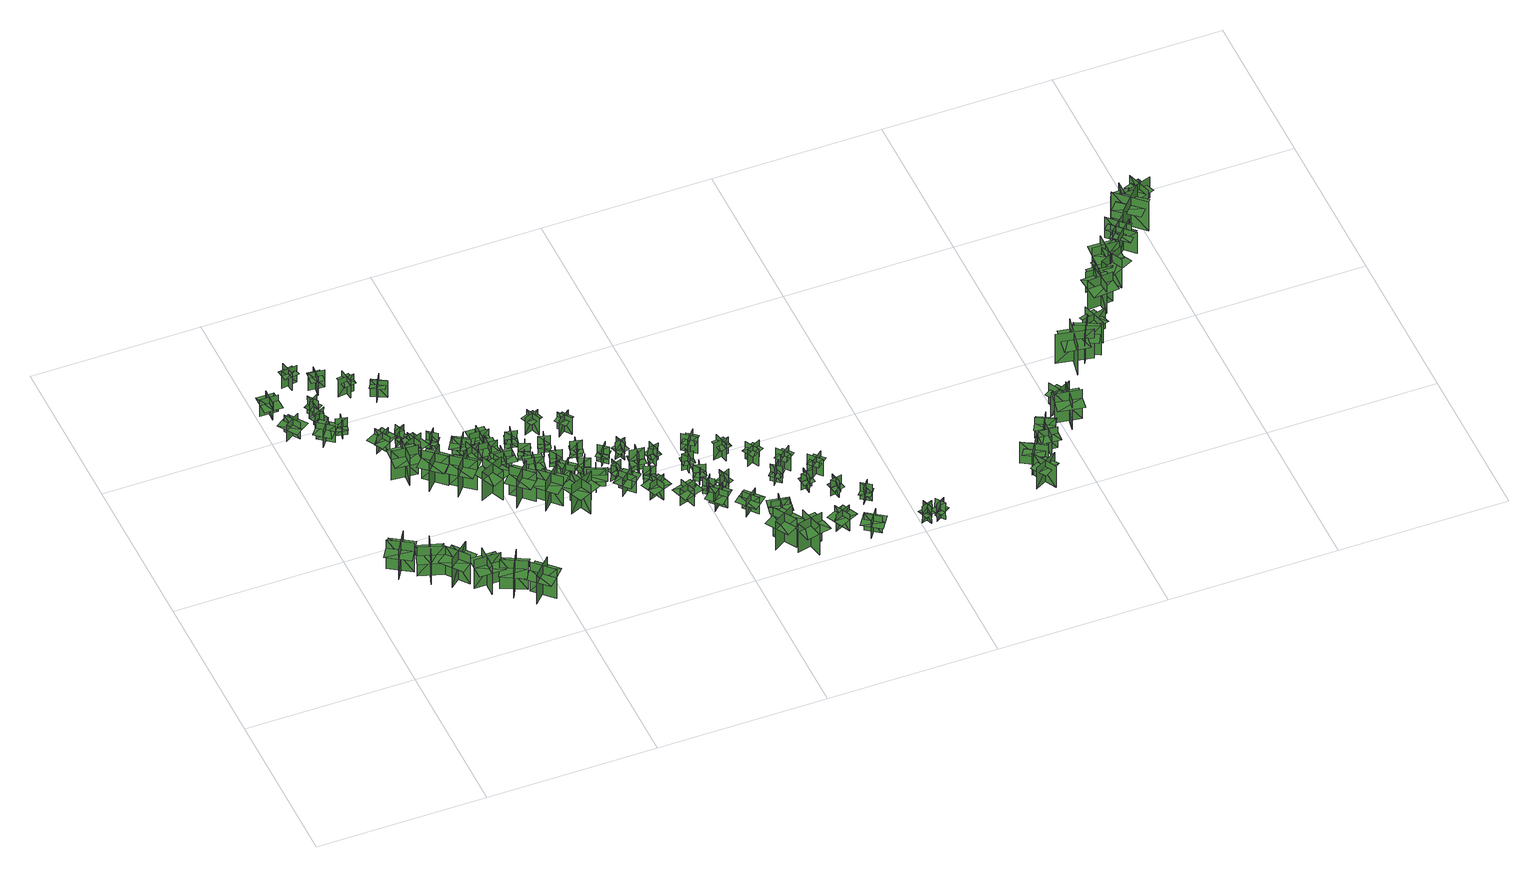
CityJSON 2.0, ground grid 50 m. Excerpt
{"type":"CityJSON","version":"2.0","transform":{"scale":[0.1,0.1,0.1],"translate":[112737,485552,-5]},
"CityObjects":{
"tree1":{"type":"SolitaryVegetationObject","geometry":[{"type":"MultiSurface","lod":"1","boundaries":[[[0,1,2]],[[0,2,3]],[[4,5,6]],[[4,6,7]],[[8,9,10]],[[8,10,11]],[[8,11,12]],[[8,12,13]]]}]},
"tree2":{"type":"SolitaryVegetationObject","geometry":[{"type":"MultiSurface","lod":"1","boundaries":[[[14,15,16]],[[14,16,17]],[[18,19,20]],[[18,20,21]],[[22,23,24]],[[22,24,25]],[[22,25,26]],[[22,26,27]]]}]},
"tree3":{"type":"SolitaryVegetationObject","geometry":[{"type":"MultiSurface","lod":"1","boundaries":[[[28,29,30]],[[28,30,31]],[[32,33,34]],[[32,34,35]],[[36,37,38]],[[36,38,39]],[[36,39,40]],[[36,40,41]]]}]},
"tree4":{"type":"SolitaryVegetationObject","geometry":[{"type":"MultiSurface","lod":"1","boundaries":[[[42,43,44]],[[42,44,45]],[[46,47,48]],[[46,48,49]],[[50,51,52]],[[50,52,53]],[[50,53,54]],[[50,54,55]]]}]},
"tree5":{"type":"SolitaryVegetationObject","geometry":[{"type":"MultiSurface","lod":"1","boundaries":[[[56,57,58]],[[56,58,59]],[[60,61,62]],[[60,62,63]],[[64,65,66]],[[64,66,67]],[[64,67,68]],[[64,68,69]]]}]},
"tree6":{"type":"SolitaryVegetationObject","geometry":[{"type":"MultiSurface","lod":"1","boundaries":[[[70,71,72]],[[70,72,73]],[[74,75,76]],[[74,76,77]],[[78,79,80]],[[78,80,81]],[[78,81,82]],[[78,82,83]]]}]},
"tree7":{"type":"SolitaryVegetationObject","geometry":[{"type":"MultiSurface","lod":"1","boundaries":[[[84,85,86]],[[84,86,87]],[[88,89,90]],[[88,90,91]],[[92,93,94]],[[92,94,95]],[[92,95,96]],[[92,96,97]]]}]},
"tree8":{"type":"SolitaryVegetationObject","geometry":[{"type":"MultiSurface","lod":"1","boundaries":[[[98,99,100]],[[98,100,101]],[[102,103,104]],[[102,104,105]],[[106,107,103]],[[106,103,102]],[[108,109,99]],[[108,99,98]],[[98,99,110]],[[98,110,111]],[[98,112,113]],[[98,113,99]]]}]},
"tree9":{"type":"SolitaryVegetationObject","geometry":[{"type":"MultiSurface","lod":"1","boundaries":[[[114,115,116]],[[114,116,117]],[[118,119,120]],[[118,120,121]],[[122,123,124]],[[122,124,125]],[[122,125,126]],[[122,126,127]]]}]},
"tree10":{"type":"SolitaryVegetationObject","geometry":[{"type":"MultiSurface","lod":"1","boundaries":[[[128,129,130]],[[128,130,131]],[[132,133,134]],[[132,134,135]],[[136,137,133]],[[136,133,132]],[[138,139,129]],[[138,129,128]],[[128,129,140]],[[128,140,141]],[[128,142,143]],[[128,143,129]]]}]},
"tree11":{"type":"SolitaryVegetationObject","geometry":[{"type":"MultiSurface","lod":"1","boundaries":[[[144,145,146]],[[144,146,147]],[[148,149,150]],[[148,150,151]],[[152,153,149]],[[152,149,148]],[[154,155,145]],[[154,145,144]],[[144,145,156]],[[144,156,157]],[[144,158,159]],[[144,159,145]]]}]},
"tree12":{"type":"SolitaryVegetationObject","geometry":[{"type":"MultiSurface","lod":"1","boundaries":[[[160,161,162]],[[160,162,163]],[[164,165,166]],[[164,166,167]],[[168,169,170]],[[168,170,171]],[[168,172,173]],[[168,173,169]]]}]},
"tree13":{"type":"SolitaryVegetationObject","geometry":[{"type":"MultiSurface","lod":"1","boundaries":[[[174,175,176]],[[174,176,177]],[[178,179,180]],[[178,180,181]],[[182,183,184]],[[182,184,185]],[[182,185,186]],[[182,186,187]]]}]},
"tree14":{"type":"SolitaryVegetationObject","geometry":[{"type":"MultiSurface","lod":"1","boundaries":[[[188,189,190]],[[188,190,191]],[[192,193,194]],[[192,194,195]],[[196,197,198]],[[196,198,199]],[[196,199,200]],[[196,200,201]]]}]},
"tree15":{"type":"SolitaryVegetationObject","geometry":[{"type":"MultiSurface","lod":"1","boundaries":[[[202,203,204]],[[202,204,205]],[[206,207,208]],[[206,208,209]],[[210,211,212]],[[210,212,213]],[[210,213,214]],[[210,214,215]]]}]},
"tree16":{"type":"SolitaryVegetationObject","geometry":[{"type":"MultiSurface","lod":"1","boundaries":[[[216,217,218]],[[216,218,219]],[[220,221,222]],[[220,222,223]],[[224,225,226]],[[224,226,227]],[[224,228,229]],[[224,229,225]]]}]},
"tree17":{"type":"SolitaryVegetationObject","geometry":[{"type":"MultiSurface","lod":"1","boundaries":[[[230,231,232]],[[230,232,233]],[[234,235,236]],[[234,236,237]],[[238,239,240]],[[238,240,241]],[[238,241,242]],[[238,242,243]]]}]},
"tree18":{"type":"SolitaryVegetationObject","geometry":[{"type":"MultiSurface","lod":"1","boundaries":[[[244,245,246]],[[244,246,247]],[[248,249,250]],[[248,250,251]],[[252,253,249]],[[252,249,248]],[[254,255,245]],[[254,245,244]],[[244,245,256]],[[244,256,257]],[[244,258,259]],[[244,259,245]]]}]},
"tree19":{"type":"SolitaryVegetationObject","geometry":[{"type":"MultiSurface","lod":"1","boundaries":[[[260,261,262]],[[260,262,263]],[[264,265,266]],[[264,266,267]],[[268,269,270]],[[268,270,271]],[[268,271,272]],[[268,272,273]]]}]},
"tree20":{"type":"SolitaryVegetationObject","geometry":[{"type":"MultiSurface","lod":"1","boundaries":[[[274,275,276]],[[274,276,277]],[[278,279,280]],[[278,280,281]],[[282,283,284]],[[282,284,285]],[[282,286,287]],[[282,287,283]]]}]},
"tree21":{"type":"SolitaryVegetationObject","geometry":[{"type":"MultiSurface","lod":"1","boundaries":[[[288,289,290]],[[288,290,291]],[[292,293,294]],[[292,294,295]],[[296,297,298]],[[296,298,299]],[[296,299,300]],[[296,300,301]]]}]},
"tree22":{"type":"SolitaryVegetationObject","geometry":[{"type":"MultiSurface","lod":"1","boundaries":[[[302,303,304]],[[302,304,305]],[[306,307,308]],[[306,308,309]],[[310,311,307]],[[310,307,306]],[[312,313,303]],[[312,303,302]],[[302,303,314]],[[302,314,315]],[[302,316,317]],[[302,317,303]]]}]},
"tree23":{"type":"SolitaryVegetationObject","geometry":[{"type":"MultiSurface","lod":"1","boundaries":[[[318,319,320]],[[318,320,321]],[[322,323,324]],[[322,324,325]],[[326,327,328]],[[326,328,329]],[[326,330,331]],[[326,331,327]]]}]},
"tree24":{"type":"SolitaryVegetationObject","geometry":[{"type":"MultiSurface","lod":"1","boundaries":[[[332,333,334]],[[332,334,335]],[[336,337,338]],[[336,338,339]],[[340,341,342]],[[340,342,343]],[[340,343,344]],[[340,344,345]]]}]},
"tree25":{"type":"SolitaryVegetationObject","geometry":[{"type":"MultiSurface","lod":"1","boundaries":[[[346,347,348]],[[346,348,349]],[[350,351,352]],[[350,352,353]],[[354,355,356]],[[354,356,357]],[[354,357,358]],[[354,358,359]]]}]},
"tree26":{"type":"SolitaryVegetationObject","geometry":[{"type":"MultiSurface","lod":"1","boundaries":[[[360,361,362]],[[360,362,363]],[[364,365,366]],[[364,366,367]],[[368,369,370]],[[368,370,371]],[[368,371,372]],[[368,372,373]]]}]},
"tree27":{"type":"SolitaryVegetationObject","geometry":[{"type":"MultiSurface","lod":"1","boundaries":[[[374,375,376]],[[374,376,377]],[[378,379,380]],[[378,380,381]],[[382,383,384]],[[382,384,385]],[[382,385,386]],[[382,386,387]]]}]},
"tree28":{"type":"SolitaryVegetationObject","geometry":[{"type":"MultiSurface","lod":"1","boundaries":[[[388,389,390]],[[388,390,391]],[[392,393,394]],[[392,394,395]],[[396,397,398]],[[396,398,399]],[[396,399,400]],[[396,400,401]]]}]},
"tree29":{"type":"SolitaryVegetationObject","geometry":[{"type":"MultiSurface","lod":"1","boundaries":[[[402,403,404]],[[402,404,405]],[[406,407,408]],[[406,408,409]],[[410,411,412]],[[410,412,413]],[[410,413,414]],[[410,414,415]]]}]},
"tree30":{"type":"SolitaryVegetationObject","geometry":[{"type":"MultiSurface","lod":"1","boundaries":[[[416,417,418]],[[416,418,419]],[[420,421,422]],[[420,422,423]],[[424,425,426]],[[424,426,427]],[[424,427,428]],[[424,428,429]]]}]},
"tree31":{"type":"SolitaryVegetationObject","geometry":[{"type":"MultiSurface","lod":"1","boundaries":[[[430,431,432]],[[430,432,433]],[[434,435,436]],[[434,436,437]],[[438,439,440]],[[438,440,441]],[[438,441,442]],[[438,442,443]]]}]},
"tree32":{"type":"SolitaryVegetationObject","geometry":[{"type":"MultiSurface","lod":"1","boundaries":[[[444,445,446]],[[444,446,447]],[[448,449,450]],[[448,450,451]],[[452,453,454]],[[452,454,455]],[[452,455,456]],[[452,456,457]]]}]},
"tree33":{"type":"SolitaryVegetationObject","geometry":[{"type":"MultiSurface","lod":"1","boundaries":[[[458,459,460]],[[458,460,461]],[[462,463,464]],[[462,464,465]],[[466,467,463]],[[466,463,462]],[[468,469,459]],[[468,459,458]],[[458,459,470]],[[458,470,471]],[[458,472,473]],[[458,473,459]]]}]},
"tree34":{"type":"SolitaryVegetationObject","geometry":[{"type":"MultiSurface","lod":"1","boundaries":[[[474,475,476]],[[474,476,477]],[[478,479,480]],[[478,480,481]],[[482,483,479]],[[482,479,478]],[[484,485,475]],[[484,475,474]],[[474,475,486]],[[474,486,487]],[[474,488,489]],[[474,489,475]]]}]},
"tree35":{"type":"SolitaryVegetationObject","geometry":[{"type":"MultiSurface","lod":"1","boundaries":[[[490,491,492]],[[490,492,493]],[[494,495,496]],[[494,496,497]],[[498,499,500]],[[498,500,501]],[[498,501,502]],[[498,502,503]]]}]},
"tree36":{"type":"SolitaryVegetationObject","geometry":[{"type":"MultiSurface","lod":"1","boundaries":[[[504,505,506]],[[504,506,507]],[[508,509,510]],[[508,510,511]],[[512,513,514]],[[512,514,515]],[[512,515,516]],[[512,516,517]]]}]},
"tree37":{"type":"SolitaryVegetationObject","geometry":[{"type":"MultiSurface","lod":"1","boundaries":[[[518,519,520]],[[518,520,521]],[[522,523,524]],[[522,524,525]],[[526,527,523]],[[526,523,522]],[[528,529,519]],[[528,519,518]],[[518,519,530]],[[518,530,531]],[[518,532,533]],[[518,533,519]]]}]},
"tree38":{"type":"SolitaryVegetationObject","geometry":[{"type":"MultiSurface","lod":"1","boundaries":[[[534,535,536]],[[534,536,537]],[[538,539,540]],[[538,540,541]],[[542,543,539]],[[542,539,538]],[[544,545,535]],[[544,535,534]],[[534,535,546]],[[534,546,547]],[[534,548,549]],[[534,549,535]]]}]},
"tree39":{"type":"SolitaryVegetationObject","geometry":[{"type":"MultiSurface","lod":"1","boundaries":[[[550,551,552]],[[550,552,553]],[[554,555,556]],[[554,556,557]],[[558,559,560]],[[558,560,561]],[[558,561,562]],[[558,562,563]]]}]},
"tree40":{"type":"SolitaryVegetationObject","geometry":[{"type":"MultiSurface","lod":"1","boundaries":[[[564,565,566]],[[564,566,567]],[[568,569,570]],[[568,570,571]],[[572,573,569]],[[572,569,568]],[[574,575,565]],[[574,565,564]],[[564,565,576]],[[564,576,577]],[[564,578,579]],[[564,579,565]]]}]},
"tree41":{"type":"SolitaryVegetationObject","geometry":[{"type":"MultiSurface","lod":"1","boundaries":[[[580,581,582]],[[580,582,583]],[[584,585,586]],[[584,586,587]],[[588,589,590]],[[588,590,591]],[[588,592,593]],[[588,593,589]]]}]},
"tree42":{"type":"SolitaryVegetationObject","geometry":[{"type":"MultiSurface","lod":"1","boundaries":[[[594,595,596]],[[594,596,597]],[[598,599,600]],[[598,600,601]],[[602,603,599]],[[602,599,598]],[[604,605,595]],[[604,595,594]],[[594,595,606]],[[594,606,607]],[[594,608,609]],[[594,609,595]]]}]},
"tree43":{"type":"SolitaryVegetationObject","geometry":[{"type":"MultiSurface","lod":"1","boundaries":[[[610,611,612]],[[610,612,613]],[[614,615,616]],[[614,616,617]],[[618,619,620]],[[618,620,621]],[[618,621,622]],[[618,622,623]]]}]},
"tree44":{"type":"SolitaryVegetationObject","geometry":[{"type":"MultiSurface","lod":"1","boundaries":[[[624,625,626]],[[624,626,627]],[[628,629,630]],[[628,630,631]],[[632,633,629]],[[632,629,628]],[[634,635,625]],[[634,625,624]],[[624,625,636]],[[624,636,637]],[[624,638,639]],[[624,639,625]]]}]},
"tree45":{"type":"SolitaryVegetationObject","geometry":[{"type":"MultiSurface","lod":"1","boundaries":[[[640,641,642]],[[640,642,643]],[[644,645,646]],[[644,646,647]],[[648,649,650]],[[648,650,651]],[[648,652,653]],[[648,653,649]]]}]},
"tree46":{"type":"SolitaryVegetationObject","geometry":[{"type":"MultiSurface","lod":"1","boundaries":[[[654,655,656]],[[654,656,657]],[[658,659,660]],[[658,660,661]],[[662,663,659]],[[662,659,658]],[[664,665,655]],[[664,655,654]],[[654,655,666]],[[654,666,667]],[[654,668,669]],[[654,669,655]]]}]},
"tree47":{"type":"SolitaryVegetationObject","geometry":[{"type":"MultiSurface","lod":"1","boundaries":[[[670,671,672]],[[670,672,673]],[[674,675,676]],[[674,676,677]],[[678,679,680]],[[678,680,681]],[[678,681,682]],[[678,682,683]]]}]},
"tree48":{"type":"SolitaryVegetationObject","geometry":[{"type":"MultiSurface","lod":"1","boundaries":[[[684,685,686]],[[684,686,687]],[[688,689,690]],[[688,690,691]],[[692,693,689]],[[692,689,688]],[[694,695,685]],[[694,685,684]],[[684,685,696]],[[684,696,697]],[[684,698,699]],[[684,699,685]]]}]},
"tree49":{"type":"SolitaryVegetationObject","geometry":[{"type":"MultiSurface","lod":"1","boundaries":[[[700,701,702]],[[700,702,703]],[[704,705,706]],[[704,706,707]],[[708,709,705]],[[708,705,704]],[[710,711,701]],[[710,701,700]],[[700,701,712]],[[700,712,713]],[[700,714,715]],[[700,715,701]]]}]},
"tree50":{"type":"SolitaryVegetationObject","geometry":[{"type":"MultiSurface","lod":"1","boundaries":[[[716,717,718]],[[716,718,719]],[[720,721,722]],[[720,722,723]],[[724,725,721]],[[724,721,720]],[[726,727,717]],[[726,717,716]],[[716,717,728]],[[716,728,729]],[[716,730,731]],[[716,731,717]]]}]},
"tree51":{"type":"SolitaryVegetationObject","geometry":[{"type":"MultiSurface","lod":"1","boundaries":[[[732,733,734]],[[732,734,735]],[[736,737,738]],[[736,738,739]],[[740,741,742]],[[740,742,743]],[[740,743,744]],[[740,744,745]]]}]},
"tree52":{"type":"SolitaryVegetationObject","geometry":[{"type":"MultiSurface","lod":"1","boundaries":[[[746,747,748]],[[746,748,749]],[[750,751,752]],[[750,752,753]],[[754,755,751]],[[754,751,750]],[[756,757,747]],[[756,747,746]],[[746,747,758]],[[746,758,759]],[[746,760,761]],[[746,761,747]]]}]},
"tree53":{"type":"SolitaryVegetationObject","geometry":[{"type":"MultiSurface","lod":"1","boundaries":[[[762,763,764]],[[762,764,765]],[[766,767,768]],[[766,768,769]],[[770,771,772]],[[770,772,773]],[[770,773,774]],[[770,774,775]]]}]},
"tree54":{"type":"SolitaryVegetationObject","geometry":[{"type":"MultiSurface","lod":"1","boundaries":[[[776,777,778]],[[776,778,779]],[[780,781,782]],[[780,782,783]],[[784,785,781]],[[784,781,780]],[[786,787,777]],[[786,777,776]],[[776,777,788]],[[776,788,789]],[[776,790,791]],[[776,791,777]]]}]},
"tree55":{"type":"SolitaryVegetationObject","geometry":[{"type":"MultiSurface","lod":"1","boundaries":[[[792,793,794]],[[792,794,795]],[[796,797,798]],[[796,798,799]],[[800,801,797]],[[800,797,796]],[[802,803,793]],[[802,793,792]],[[792,793,804]],[[792,804,805]],[[792,806,807]],[[792,807,793]]]}]},
"tree56":{"type":"SolitaryVegetationObject","geometry":[{"type":"MultiSurface","lod":"1","boundaries":[[[808,809,810]],[[808,810,811]],[[812,813,814]],[[812,814,815]],[[816,817,813]],[[816,813,812]],[[818,819,809]],[[818,809,808]],[[808,809,820]],[[808,820,821]],[[808,822,823]],[[808,823,809]]]}]},
"tree57":{"type":"SolitaryVegetationObject","geometry":[{"type":"MultiSurface","lod":"1","boundaries":[[[824,825,826]],[[824,826,827]],[[828,829,830]],[[828,830,831]],[[832,833,834]],[[832,834,835]],[[832,835,836]],[[832,836,837]]]}]},
"tree58":{"type":"SolitaryVegetationObject","geometry":[{"type":"MultiSurface","lod":"1","boundaries":[[[838,839,840]],[[838,840,841]],[[842,843,844]],[[842,844,845]],[[846,847,843]],[[846,843,842]],[[848,849,839]],[[848,839,838]],[[838,839,850]],[[838,850,851]],[[838,852,853]],[[838,853,839]]]}]},
"tree59":{"type":"SolitaryVegetationObject","geometry":[{"type":"MultiSurface","lod":"1","boundaries":[[[854,855,856]],[[854,856,857]],[[858,859,860]],[[858,860,861]],[[862,863,864]],[[862,864,865]],[[862,865,866]],[[862,866,867]]]}]},
"tree60":{"type":"SolitaryVegetationObject","geometry":[{"type":"MultiSurface","lod":"1","boundaries":[[[868,869,870]],[[868,870,871]],[[872,873,874]],[[872,874,875]],[[876,877,878]],[[876,878,879]],[[876,880,881]],[[876,881,877]]]}]},
"tree61":{"type":"SolitaryVegetationObject","geometry":[{"type":"MultiSurface","lod":"1","boundaries":[[[882,883,884]],[[882,884,885]],[[886,887,888]],[[886,888,889]],[[890,891,892]],[[890,892,893]],[[890,893,894]],[[890,894,895]]]}]},
"tree62":{"type":"SolitaryVegetationObject","geometry":[{"type":"MultiSurface","lod":"1","boundaries":[[[896,897,898]],[[896,898,899]],[[900,901,902]],[[900,902,903]],[[904,905,906]],[[904,906,907]],[[904,907,908]],[[904,908,909]]]}]},
"tree63":{"type":"SolitaryVegetationObject","geometry":[{"type":"MultiSurface","lod":"1","boundaries":[[[910,911,912]],[[910,912,913]],[[914,915,916]],[[914,916,917]],[[918,919,920]],[[918,920,921]],[[918,922,923]],[[918,923,919]]]}]},
"tree64":{"type":"SolitaryVegetationObject","geometry":[{"type":"MultiSurface","lod":"1","boundaries":[[[924,925,926]],[[924,926,927]],[[928,929,930]],[[928,930,931]],[[932,933,929]],[[932,929,928]],[[934,935,925]],[[934,925,924]],[[924,925,936]],[[924,936,937]],[[924,938,939]],[[924,939,925]]]}]},
"tree65":{"type":"SolitaryVegetationObject","geometry":[{"type":"MultiSurface","lod":"1","boundaries":[[[940,941,942]],[[940,942,943]],[[944,945,946]],[[944,946,947]],[[948,949,950]],[[948,950,951]],[[948,952,953]],[[948,953,949]]]}]},
"tree66":{"type":"SolitaryVegetationObject","geometry":[{"type":"MultiSurface","lod":"1","boundaries":[[[954,955,956]],[[954,956,957]],[[958,959,960]],[[958,960,961]],[[962,963,964]],[[962,964,965]],[[962,965,966]],[[962,966,967]]]}]},
"tree67":{"type":"SolitaryVegetationObject","geometry":[{"type":"MultiSurface","lod":"1","boundaries":[[[968,969,970]],[[968,970,971]],[[972,973,974]],[[972,974,975]],[[976,977,973]],[[976,973,972]],[[978,979,969]],[[978,969,968]],[[968,969,980]],[[968,980,981]],[[968,982,983]],[[968,983,969]]]}]},
"tree68":{"type":"SolitaryVegetationObject","geometry":[{"type":"MultiSurface","lod":"1","boundaries":[[[984,985,986]],[[984,986,987]],[[988,989,990]],[[988,990,991]],[[992,993,994]],[[992,994,995]],[[992,996,997]],[[992,997,993]]]}]},
"tree69":{"type":"SolitaryVegetationObject","geometry":[{"type":"MultiSurface","lod":"1","boundaries":[[[998,999,1000]],[[998,1000,1001]],[[1002,1003,1004]],[[1002,1004,1005]],[[1006,1007,1008]],[[1006,1008,1009]],[[1006,1009,1010]],[[1006,1010,1011]]]}]},
"tree70":{"type":"SolitaryVegetationObject","geometry":[{"type":"MultiSurface","lod":"1","boundaries":[[[1012,1013,1014]],[[1012,1014,1015]],[[1016,1017,1018]],[[1016,1018,1019]],[[1020,1021,1017]],[[1020,1017,1016]],[[1022,1023,1013]],[[1022,1013,1012]],[[1012,1013,1024]],[[1012,1024,1025]],[[1012,1026,1027]],[[1012,1027,1013]]]}]},
"tree71":{"type":"SolitaryVegetationObject","geometry":[{"type":"MultiSurface","lod":"1","boundaries":[[[1028,1029,1030]],[[1028,1030,1031]],[[1032,1033,1034]],[[1032,1034,1035]],[[1036,1037,1038]],[[1036,1038,1039]],[[1036,1040,1041]],[[1036,1041,1037]]]}]},
"tree72":{"type":"SolitaryVegetationObject","geometry":[{"type":"MultiSurface","lod":"1","boundaries":[[[1042,1043,1044]],[[1042,1044,1045]],[[1046,1047,1048]],[[1046,1048,1049]],[[1050,1051,1047]],[[1050,1047,1046]],[[1052,1053,1043]],[[1052,1043,1042]],[[1042,1043,1054]],[[1042,1054,1055]],[[1042,1056,1057]],[[1042,1057,1043]]]}]},
"tree73":{"type":"SolitaryVegetationObject","geometry":[{"type":"MultiSurface","lod":"1","boundaries":[[[1058,1059,1060]],[[1058,1060,1061]],[[1062,1063,1064]],[[1062,1064,1065]],[[1066,1067,1063]],[[1066,1063,1062]],[[1068,1069,1059]],[[1068,1059,1058]],[[1058,1059,1070]],[[1058,1070,1071]],[[1058,1072,1073]],[[1058,1073,1059]]]}]},
"tree74":{"type":"SolitaryVegetationObject","geometry":[{"type":"MultiSurface","lod":"1","boundaries":[[[1074,1075,1076]],[[1074,1076,1077]],[[1078,1079,1080]],[[1078,1080,1081]],[[1082,1083,1079]],[[1082,1079,1078]],[[1084,1085,1075]],[[1084,1075,1074]],[[1074,1075,1086]],[[1074,1086,1087]],[[1074,1088,1089]],[[1074,1089,1075]]]}]},
"tree75":{"type":"SolitaryVegetationObject","geometry":[{"type":"MultiSurface","lod":"1","boundaries":[[[1090,1091,1092]],[[1090,1092,1093]],[[1094,1095,1096]],[[1094,1096,1097]],[[1098,1099,1100]],[[1098,1100,1101]],[[1098,1101,1102]],[[1098,1102,1103]]]}]},
"tree76":{"type":"SolitaryVegetationObject","geometry":[{"type":"MultiSurface","lod":"1","boundaries":[[[1104,1105,1106]],[[1104,1106,1107]],[[1108,1109,1110]],[[1108,1110,1111]],[[1112,1113,1114]],[[1112,1114,1115]],[[1112,1115,1116]],[[1112,1116,1117]]]}]},
"tree77":{"type":"SolitaryVegetationObject","geometry":[{"type":"MultiSurface","lod":"1","boundaries":[[[1118,1119,1120]],[[1118,1120,1121]],[[1122,1123,1124]],[[1122,1124,1125]],[[1126,1127,1128]],[[1126,1128,1129]],[[1126,1129,1130]],[[1126,1130,1131]]]}]},
"tree78":{"type":"SolitaryVegetationObject","geometry":[{"type":"MultiSurface","lod":"1","boundaries":[[[1132,1133,1134]],[[1132,1134,1135]],[[1136,1137,1138]],[[1136,1138,1139]],[[1140,1141,1142]],[[1140,1142,1143]],[[1140,1143,1144]],[[1140,1144,1145]]]}]},
"tree79":{"type":"SolitaryVegetationObject","geometry":[{"type":"MultiSurface","lod":"1","boundaries":[[[1146,1147,1148]],[[1146,1148,1149]],[[1150,1151,1152]],[[1150,1152,1153]],[[1154,1155,1156]],[[1154,1156,1157]],[[1154,1157,1158]],[[1154,1158,1159]]]}]},
"tree80":{"type":"SolitaryVegetationObject","geometry":[{"type":"MultiSurface","lod":"1","boundaries":[[[1160,1161,1162]],[[1160,1162,1163]],[[1164,1165,1166]],[[1164,1166,1167]],[[1168,1169,1170]],[[1168,1170,1171]],[[1168,1171,1172]],[[1168,1172,1173]]]}]},
"tree81":{"type":"SolitaryVegetationObject","geometry":[{"type":"MultiSurface","lod":"1","boundaries":[[[1174,1175,1176]],[[1174,1176,1177]],[[1178,1179,1180]],[[1178,1180,1181]],[[1182,1183,1184]],[[1182,1184,1185]],[[1182,1185,1186]],[[1182,1186,1187]]]}]},
"tree82":{"type":"SolitaryVegetationObject","geometry":[{"type":"MultiSurface","lod":"1","boundaries":[[[1188,1189,1190]],[[1188,1190,1191]],[[1192,1193,1194]],[[1192,1194,1195]],[[1196,1197,1198]],[[1196,1198,1199]],[[1196,1199,1200]],[[1196,1200,1201]]]}]},
"tree83":{"type":"SolitaryVegetationObject","geometry":[{"type":"MultiSurface","lod":"1","boundaries":[[[1202,1203,1204]],[[1202,1204,1205]],[[1206,1207,1208]],[[1206,1208,1209]],[[1210,1211,1212]],[[1210,1212,1213]],[[1210,1213,1214]],[[1210,1214,1215]]]}]},
"tree84":{"type":"SolitaryVegetationObject","geometry":[{"type":"MultiSurface","lod":"1","boundaries":[[[1216,1217,1218]],[[1216,1218,1219]],[[1220,1221,1222]],[[1220,1222,1223]],[[1224,1225,1226]],[[1224,1226,1227]],[[1224,1227,1228]],[[1224,1228,1229]]]}]},
"tree85":{"type":"SolitaryVegetationObject","geometry":[{"type":"MultiSurface","lod":"1","boundaries":[[[1230,1231,1232]],[[1230,1232,1233]],[[1234,1235,1236]],[[1234,1236,1237]],[[1238,1239,1240]],[[1238,1240,1241]],[[1238,1241,1242]],[[1238,1242,1243]]]}]},
"tree86":{"type":"SolitaryVegetationObject","geometry":[{"type":"MultiSurface","lod":"1","boundaries":[[[1244,1245,1246]],[[1244,1246,1247]],[[1248,1249,1250]],[[1248,1250,1251]],[[1252,1253,1254]],[[1252,1254,1255]],[[1252,1255,1256]],[[1252,1256,1257]]]}]},
"tree87":{"type":"SolitaryVegetationObject","geometry":[{"type":"MultiSurface","lod":"1","boundaries":[[[1258,1259,1260]],[[1258,1260,1261]],[[1262,1263,1264]],[[1262,1264,1265]],[[1266,1267,1268]],[[1266,1268,1269]],[[1266,1269,1270]],[[1266,1270,1271]]]}]},
"tree88":{"type":"SolitaryVegetationObject","geometry":[{"type":"MultiSurface","lod":"1","boundaries":[[[1272,1273,1274]],[[1272,1274,1275]],[[1276,1277,1278]],[[1276,1278,1279]],[[1280,1281,1282]],[[1280,1282,1283]],[[1280,1283,1284]],[[1280,1284,1285]]]}]},
"tree89":{"type":"SolitaryVegetationObject","geometry":[{"type":"MultiSurface","lod":"1","boundaries":[[[1286,1287,1288]],[[1286,1288,1289]],[[1290,1291,1292]],[[1290,1292,1293]],[[1294,1295,1296]],[[1294,1296,1297]],[[1294,1297,1298]],[[1294,1298,1299]]]}]},
"tree90":{"type":"SolitaryVegetationObject","geometry":[{"type":"MultiSurface","lod":"1","boundaries":[[[1300,1301,1302]],[[1300,1302,1303]],[[1304,1305,1306]],[[1304,1306,1307]],[[1308,1309,1310]],[[1308,1310,1311]],[[1308,1311,1312]],[[1308,1312,1313]]]}]},
"tree91":{"type":"SolitaryVegetationObject","geometry":[{"type":"MultiSurface","lod":"1","boundaries":[[[1314,1315,1316]],[[1314,1316,1317]],[[1318,1319,1320]],[[1318,1320,1321]],[[1322,1323,1324]],[[1322,1324,1325]],[[1322,1325,1326]],[[1322,1326,1327]]]}]},
"tree92":{"type":"SolitaryVegetationObject","geometry":[{"type":"MultiSurface","lod":"1","boundaries":[[[1328,1329,1330]],[[1328,1330,1331]],[[1332,1333,1334]],[[1332,1334,1335]],[[1336,1337,1338]],[[1336,1338,1339]],[[1336,1339,1340]],[[1336,1340,1341]]]}]}
},
"vertices":[
[111,380,10],[152,446,10],[152,446,118],[111,380,118],[162,391,10],[96,432,10],[96,432,118],[162,391,118],[162,391,88],[182,424,88],[116,465,88],[96,432,88],[75,399,88],[141,358,88],
[162,373,10],[235,348,10],[235,348,118],[162,373,118],[184,327,10],[209,400,10],[209,400,118],[184,327,118],[184,327,87],[221,314,87],[246,388,87],[209,400,87],[172,412,87],[148,339,87],
[232,294,11],[292,343,11],[292,343,118],[232,294,118],[283,288,11],[234,348,11],[234,348,118],[283,288,118],[283,288,88],[313,313,88],[264,373,88],[234,348,88],[204,324,88],[253,264,88],
[84,1021,15],[84,1021,77],[39,991,77],[39,991,15],[76,986,15],[76,986,77],[48,1029,77],[48,1029,15],[80,979,56],[103,994,56],[67,1047,56],[45,1033,56],[23,1018,56],[58,964,56],
[63,1109,15],[63,1109,77],[10,1109,77],[10,1109,15],[37,1084,15],[37,1084,77],[38,1136,77],[38,1136,15],[37,1076,57],[64,1076,57],[64,1140,57],[38,1140,57],[11,1141,57],[10,1076,57],
[322,302,12],[321,225,12],[321,225,119],[322,302,119],[285,266,12],[362,265,12],[362,265,119],[285,266,119],[285,266,89],[284,227,89],[362,227,89],[362,265,89],[363,304,89],[285,305,89],
[117,969,15],[117,969,77],[159,936,77],[159,936,15],[153,973,15],[153,973,77],[121,932,77],[121,932,15],[158,979,57],[137,996,57],[97,946,57],[118,929,57],[138,912,57],[179,962,57],
[134,1026,45],[150,996,45],[166,1004,46],[150,1034,46],[157,1019,45],[127,1003,45],[128,1001,77],[158,1017,77],[158,1017,14],[128,1001,14],[133,1025,14],[149,995,14],[150,996,77],[134,1026,77],[119,1018,46],[135,988,46],
[370,191,11],[405,259,11],[405,259,119],[370,191,119],[419,206,11],[350,241,11],[350,241,119],[419,206,119],[419,206,89],[437,240,89],[368,276,89],[350,241,89],[332,207,89],[401,171,89],
[160,1071,44],[132,1052,44],[142,1037,45],[170,1056,45],[156,1048,44],[137,1076,44],[135,1075,76],[154,1046,76],[154,1046,13],[135,1075,13],[159,1072,13],[131,1053,13],[132,1052,76],[160,1071,76],[151,1085,45],[122,1066,45],
[169,962,45],[202,955,45],[206,972,45],[172,979,45],[188,975,45],[181,942,45],[183,942,76],[190,975,76],[190,975,14],[183,942,14],[169,961,14],[202,954,14],[202,955,76],[169,962,76],[165,945,45],[198,938,45],
[155,1198,12],[108,1191,12],[108,1191,75],[155,1198,75],[124,1220,12],[132,1173,12],[132,1173,75],[124,1220,75],[151,1197,59],[108,1191,59],[111,1172,59],[154,1179,59],[148,1216,59],[105,1209,59],
[472,200,11],[418,145,11],[418,145,119],[472,200,119],[421,200,11],[476,145,11],[476,145,119],[421,200,119],[421,200,89],[394,172,89],[449,118,89],[476,145,89],[503,173,89],[448,227,89],
[279,704,14],[285,781,14],[285,781,122],[279,704,122],[318,737,14],[241,743,14],[241,743,122],[318,737,122],[318,737,92],[321,776,92],[244,782,92],[241,743,92],[238,705,92],[315,699,92],
[278,840,15],[278,840,77],[253,887,77],[253,887,15],[244,851,15],[244,851,77],[289,876,77],[289,876,15],[237,848,57],[250,824,57],[306,855,57],[293,878,57],[280,902,57],[224,871,57],
[189,1127,12],[194,1174,12],[194,1174,75],[189,1127,75],[218,1151,12],[171,1156,12],[171,1156,75],[218,1151,75],[189,1131,59],[194,1174,59],[175,1176,59],[171,1133,59],[208,1129,59],[212,1172,59],
[371,717,15],[319,660,15],[319,660,123],[371,717,123],[320,715,15],[377,662,15],[377,662,123],[320,715,123],[320,715,93],[293,686,93],[350,634,93],[377,662,93],[403,691,93],[346,743,93],
[301,857,45],[332,871,45],[325,887,45],[294,873,45],[309,879,45],[323,848,45],[325,849,76],[311,880,76],[311,880,14],[325,849,14],[302,856,14],[333,869,14],[332,871,76],[301,857,76],[308,841,45],[339,855,45],
[361,821,16],[361,821,78],[311,802,78],[311,802,16],[346,788,16],[346,788,78],[327,836,78],[327,836,16],[349,781,57],[374,791,57],[350,851,57],[325,841,57],[300,831,57],[324,771,57],
[259,1131,12],[266,1084,12],[266,1084,75],[259,1131,75],[237,1101,12],[284,1107,12],[284,1107,75],[237,1101,75],[260,1127,59],[266,1084,59],[284,1087,59],[278,1129,59],[241,1124,59],[247,1081,59],
[433,671,14],[383,611,14],[383,611,122],[433,671,122],[381,666,14],[441,617,14],[441,617,122],[381,666,122],[381,666,91],[357,636,91],[416,587,91],[441,617,91],[466,646,91],[406,696,91],
[403,800,47],[377,822,47],[365,808,47],[392,787,47],[379,798,47],[401,824,47],[399,825,78],[378,799,78],[378,799,16],[399,825,16],[404,801,16],[377,823,16],[377,822,78],[403,800,78],[414,814,47],[387,835,47],
[358,1046,13],[316,1068,13],[316,1068,76],[358,1046,76],[347,1082,13],[324,1040,13],[324,1040,76],[347,1082,76],[354,1048,60],[316,1068,60],[307,1052,60],[345,1032,60],[363,1064,60],[325,1085,60],
[509,609,11],[439,576,11],[439,576,119],[509,609,119],[461,627,11],[493,557,11],[493,557,119],[461,627,119],[461,627,89],[426,611,89],[458,540,89],[493,557,89],[529,573,89],[496,643,89],
[441,711,16],[441,711,78],[493,725,78],[493,725,16],[460,742,16],[460,742,78],[474,692,78],[474,692,16],[458,749,57],[432,743,57],[449,681,57],[475,688,57],[501,695,57],[484,756,57],
[468,780,16],[468,780,78],[440,734,78],[440,734,16],[476,744,16],[476,744,78],[432,771,78],[432,771,16],[483,740,58],[496,763,58],[441,796,58],[428,773,58],[414,750,58],[469,717,58],
[566,571,11],[514,514,11],[514,514,118],[566,571,118],[515,570,11],[572,517,11],[572,517,118],[515,570,118],[515,570,88],[488,541,88],[545,489,88],[572,517,88],[598,546,88],[541,598,88],
[488,718,16],[488,718,78],[541,716,78],[541,716,16],[514,742,16],[514,742,78],[513,691,78],[513,691,16],[515,750,58],[488,751,58],[486,687,58],[512,686,58],[539,685,58],[541,749,58],
[538,687,21],[538,687,83],[533,633,83],[533,633,21],[560,659,21],[560,659,83],[509,663,83],[509,663,21],[568,658,63],[570,685,63],[507,690,63],[504,663,63],[502,637,63],[566,631,63],
[482,766,16],[482,766,78],[536,764,78],[536,764,16],[509,790,16],[509,790,78],[508,739,78],[508,739,16],[510,798,58],[483,799,58],[481,735,58],[507,734,58],[534,733,58],[536,797,58],
[582,473,11],[637,528,11],[637,528,119],[582,473,119],[633,472,11],[579,528,11],[579,528,119],[633,472,119],[633,472,88],[661,500,88],[607,555,88],[579,528,88],[551,501,88],[606,445,88],
[580,617,16],[580,617,78],[632,607,78],[632,607,16],[610,636,16],[610,636,78],[600,586,78],[600,586,16],[612,644,58],[585,649,58],[573,586,58],[599,581,58],[626,576,58],[638,639,58],
[588,681,49],[618,666,49],[626,682,49],[595,697,49],[610,689,49],[595,658,49],[597,658,80],[611,688,80],[611,688,18],[597,658,18],[587,679,18],[618,665,18],[618,666,80],[588,681,80],[580,665,49],[611,651,49],
[593,750,47],[584,717,47],[601,712,47],[610,745,47],[605,730,47],[572,738,47],[572,736,78],[605,728,78],[605,728,16],[572,736,16],[591,750,16],[583,717,16],[584,717,78],[593,750,78],[576,754,47],[568,721,47],
[642,435,10],[713,466,10],[713,466,118],[642,435,118],[690,416,10],[659,487,10],[659,487,118],[690,416,118],[690,416,87],[725,432,87],[694,503,87],[659,487,87],[623,472,87],[654,401,87],
[696,543,13],[696,543,75],[655,577,75],[655,577,13],[660,540,13],[660,540,75],[693,580,75],[693,580,13],[655,534,55],[675,517,55],[717,566,55],[696,583,55],[676,601,55],[634,552,55],
[688,611,48],[656,621,48],[651,604,48],[683,594,48],[668,599,48],[677,632,48],[675,633,79],[666,600,79],[666,600,17],[675,633,17],[689,613,17],[656,622,17],[656,621,79],[688,611,79],[693,628,48],[660,637,48],
[680,675,47],[648,686,47],[642,669,47],[675,658,47],[659,664,47],[670,696,47],[668,697,78],[658,665,78],[658,665,15],[668,697,15],[681,677,15],[649,687,15],[648,686,78],[680,675,78],[686,692,47],[654,702,47],
[734,482,15],[734,482,77],[754,532,77],[754,532,15],[720,516,15],[720,516,77],[768,496,77],[768,496,15],[713,518,57],[703,494,57],[763,470,57],[773,495,57],[783,520,57],[723,543,57],
[723,544,45],[739,574,45],[723,582,46],[708,552,46],[716,566,45],[746,551,45],[747,553,77],[717,568,77],[717,568,14],[747,553,14],[725,544,14],[740,574,14],[739,574,77],[723,544,77],[739,536,46],[754,567,46],
[645,765,15],[688,783,15],[688,783,78],[645,765,78],[679,751,15],[661,795,15],[661,795,78],[679,751,78],[648,766,61],[688,783,61],[681,801,61],[641,784,61],[656,749,61],[695,766,61],
[733,612,46],[740,646,46],[723,649,46],[716,616,46],[720,632,46],[753,625,46],[753,627,77],[720,634,77],[720,634,15],[753,627,15],[734,612,15],[741,645,15],[740,646,77],[733,612,77],[750,609,46],[757,642,46],
[797,476,17],[797,476,79],[832,436,79],[832,436,17],[833,473,17],[833,473,79],[794,439,79],[794,439,17],[839,479,59],[821,499,59],[773,456,59],[791,436,59],[809,416,59],[857,459,59],
[820,515,47],[788,505,47],[793,489,47],[825,498,47],[809,494,47],[800,527,47],[798,526,78],[807,494,78],[807,494,15],[798,526,15],[820,517,15],[787,507,15],[788,505,78],[820,515,78],[815,532,47],[783,522,47],
[726,723,14],[764,751,14],[764,751,76],[726,723,76],[763,718,14],[735,756,14],[735,756,76],[763,718,76],[729,726,60],[764,751,60],[754,766,60],[719,741,60],[740,711,60],[775,736,60],
[784,596,46],[810,574,46],[822,587,46],[796,609,46],[808,598,46],[786,572,46],[787,571,77],[809,597,77],[809,597,15],[787,571,15],[783,595,15],[809,573,15],[810,574,77],[784,596,77],[773,583,46],[799,561,46],
[890,383,16],[890,383,78],[871,433,78],[871,433,16],[857,398,16],[857,398,78],[905,417,78],[905,417,16],[850,396,57],[859,371,57],[919,394,57],[910,419,57],[900,444,57],[840,421,57],
[865,465,48],[898,456,48],[903,473,48],[870,482,48],[886,477,48],[876,445,48],[878,444,79],[887,477,79],[887,477,17],[878,444,17],[865,464,17],[898,455,17],[898,456,79],[865,465,79],[861,449,48],[893,440,48],
[853,570,46],[844,603,46],[827,598,46],[836,565,46],[832,581,46],[865,590,46],[864,592,77],[832,583,77],[832,583,14],[864,592,14],[855,570,14],[845,603,14],[844,603,77],[853,570,77],[870,575,46],[860,607,46],
[866,499,54],[871,541,54],[849,544,54],[844,501,54],[848,522,54],[890,517,54],[890,519,93],[848,524,93],[848,524,15],[890,519,15],[868,499,15],[873,541,15],[871,541,93],[866,499,93],[888,496,54],[893,538,54],
[941,380,15],[941,380,78],[958,330,78],[958,330,15],[973,364,15],[973,364,78],[924,347,78],[924,347,15],[980,366,57],[972,391,57],[911,371,57],[919,346,57],[928,320,57],[989,341,57],
[918,551,45],[926,518,45],[943,522,45],[935,555,45],[938,539,45],[905,531,45],[906,529,77],[939,537,77],[939,537,14],[906,529,14],[917,550,14],[925,517,14],[926,518,77],[918,551,77],[901,547,45],[909,514,45],
[1038,288,15],[1038,288,77],[1001,327,77],[1001,327,15],[1002,290,15],[1002,290,77],[1039,325,77],[1039,325,15],[996,285,57],[1014,265,57],[1061,309,57],[1043,329,57],[1024,348,57],[978,304,57],
[1024,345,47],[997,365,47],[986,351,48],[1013,331,48],[1001,341,47],[1021,368,47],[1020,369,79],[999,342,79],[999,342,16],[1020,369,16],[1025,346,16],[998,366,16],[997,365,79],[1024,345,79],[1034,359,48],[1007,379,48],
[1013,431,48],[1004,398,48],[1021,394,48],[1030,427,48],[1025,411,48],[993,420,48],[992,418,79],[1025,409,79],[1025,409,17],[992,418,17],[1012,432,17],[1003,399,17],[1004,398,79],[1013,431,79],[997,436,48],[988,403,48],
[999,491,44],[998,457,44],[1015,456,44],[1017,490,44],[1015,474,44],[982,476,44],[981,474,75],[1015,472,75],[1015,472,13],[981,474,13],[998,491,13],[996,457,13],[998,457,75],[999,491,75],[982,492,44],[981,458,44],
[1161,130,12],[1095,89,12],[1095,89,119],[1161,130,119],[1111,142,12],[1152,76,12],[1152,76,119],[1111,142,119],[1111,142,89],[1078,121,89],[1119,56,89],[1152,76,89],[1185,96,89],[1144,162,89],
[1074,367,47],[1043,353,47],[1050,337,47],[1081,351,47],[1066,345,47],[1052,376,47],[1050,375,78],[1064,344,78],[1064,344,15],[1050,375,15],[1073,368,15],[1042,355,15],[1043,353,78],[1074,367,78],[1067,383,47],[1036,369,47],
[1071,237,15],[1071,237,77],[1112,272,77],[1112,272,15],[1075,273,15],[1075,273,77],[1108,234,77],[1108,234,15],[1069,279,57],[1049,261,57],[1091,213,57],[1111,230,57],[1132,248,57],[1090,296,57],
[1047,552,14],[1017,515,14],[1017,515,76],[1047,552,76],[1010,548,14],[1047,518,14],[1047,518,76],[1010,548,76],[1044,549,60],[1017,515,60],[1032,504,60],[1059,538,60],[1030,561,60],[1003,527,60],
[1224,74,12],[1149,57,12],[1149,57,119],[1224,74,119],[1181,102,12],[1198,26,12],[1198,26,119],[1181,102,119],[1181,102,89],[1143,94,89],[1160,18,89],[1198,26,89],[1236,35,89],[1219,110,89],
[1152,177,15],[1152,177,77],[1162,229,77],[1162,229,15],[1132,207,15],[1132,207,77],[1183,198,77],[1183,198,15],[1124,208,57],[1119,182,57],[1183,170,57],[1187,197,57],[1192,223,57],[1129,235,57],
[1096,506,16],[1106,459,16],[1106,459,78],[1096,506,78],[1076,475,16],[1122,484,16],[1122,484,78],[1076,475,78],[1097,502,62],[1106,459,62],[1124,463,62],[1116,505,62],[1079,498,62],[1087,456,62],
[1210,344,49],[1189,317,49],[1202,306,49],[1224,333,49],[1213,320,49],[1187,342,49],[1185,340,80],[1212,319,80],[1212,319,18],[1185,340,18],[1209,345,18],[1188,318,18],[1189,317,80],[1210,344,80],[1197,354,49],[1175,328,49],
[1194,440,15],[1152,417,15],[1152,417,78],[1194,440,78],[1158,450,15],[1180,408,15],[1180,408,78],[1158,450,78],[1190,438,62],[1152,417,62],[1161,401,62],[1199,421,62],[1181,454,62],[1143,434,62],
[1308,78,15],[1308,78,77],[1285,126,77],[1285,126,15],[1274,90,15],[1274,90,77],[1321,113,77],[1321,113,15],[1267,87,57],[1279,63,57],[1337,91,57],[1325,115,57],[1313,139,57],[1255,110,57],
[1282,279,46],[1249,275,46],[1251,257,46],[1285,262,46],[1268,260,46],[1264,294,46],[1262,294,77],[1266,260,77],[1266,260,15],[1262,294,15],[1282,281,15],[1249,276,15],[1249,275,77],[1282,279,77],[1280,296,46],[1247,292,46],
[1261,391,14],[1224,361,14],[1224,361,77],[1261,391,77],[1224,395,14],[1253,358,14],[1253,358,77],[1224,395,77],[1258,388,61],[1224,361,61],[1235,347,61],[1269,373,61],[1246,403,61],[1212,376,61],
[1381,71,16],[1381,71,78],[1350,27,78],[1350,27,16],[1386,35,16],[1386,35,78],[1345,65,78],[1345,65,16],[1393,30,57],[1408,52,57],[1356,89,57],[1341,68,57],[1325,46,57],[1377,9,57],
[1347,231,44],[1314,224,44],[1318,207,44],[1351,214,44],[1335,211,44],[1328,244,44],[1326,244,75],[1333,211,75],[1333,211,13],[1326,244,13],[1347,232,13],[1314,226,13],[1314,224,75],[1347,231,75],[1344,248,44],[1311,241,44],
[1333,340,13],[1297,309,13],[1297,309,75],[1333,340,75],[1295,342,13],[1326,306,13],[1326,306,75],[1295,342,75],[1329,337,59],[1297,309,59],[1309,295,59],[1342,323,59],[1317,351,59],[1285,323,59],
[1410,164,44],[1383,184,44],[1372,170,44],[1400,150,44],[1387,160,44],[1407,187,44],[1406,188,75],[1385,161,75],[1385,161,13],[1406,188,13],[1411,165,13],[1384,185,13],[1383,184,75],[1410,164,75],[1421,177,44],[1393,198,44],
[1523,18,47],[1512,50,47],[1495,45,47],[1507,12,47],[1502,28,47],[1534,39,47],[1533,41,78],[1501,30,78],[1501,30,15],[1533,41,15],[1524,19,15],[1513,51,15],[1512,50,78],[1523,18,78],[1539,24,47],[1528,56,47],
[1539,18,50],[1567,37,50],[1556,52,50],[1529,32,50],[1542,41,50],[1562,13,50],[1564,15,81],[1544,42,81],[1544,42,18],[1564,15,18],[1540,17,18],[1567,36,18],[1567,37,81],[1539,18,81],[1549,4,50],[1577,23,50],
[1838,31,18],[1906,68,18],[1906,68,96],[1838,31,96],[1888,16,18],[1888,16,96],[1851,84,96],[1851,84,18],[1844,34,75],[1857,12,75],[1909,43,75],[1896,65,75],[1883,87,75],[1831,56,75],
[1899,97,22],[1833,138,22],[1833,138,100],[1899,97,100],[1887,148,22],[1887,148,100],[1846,82,100],[1846,82,22],[1893,100,79],[1906,123,79],[1853,153,79],[1841,130,79],[1828,108,79],[1881,78,79],
[1950,153,23],[1895,158,23],[1895,158,100],[1950,153,100],[1926,181,23],[1921,126,23],[1921,126,100],[1926,181,100],[1926,181,78],[1899,183,78],[1894,128,78],[1921,126,78],[1949,123,78],[1954,179,78],
[1944,221,23],[1917,172,23],[1917,172,100],[1944,221,100],[1908,211,23],[1957,184,23],[1957,184,100],[1908,211,100],[1908,211,78],[1895,187,78],[1943,160,78],[1957,184,78],[1970,208,78],[1921,235,78],
[2018,212,14],[2031,288,14],[2031,288,121],[2018,212,121],[2060,242,14],[1984,255,14],[1984,255,121],[2060,242,121],[2060,242,91],[2066,280,91],[1990,293,91],[1984,255,91],[1977,216,91],[2054,204,91],
[1997,326,18],[2033,257,18],[2033,257,96],[1997,326,96],[1982,276,18],[1982,276,96],[2051,312,96],[2051,312,18],[2000,320,75],[1978,307,75],[2008,254,75],[2030,267,75],[2053,280,75],[2023,333,75],
[2133,504,20],[2112,398,20],[2112,398,129],[2133,504,129],[2073,463,20],[2073,463,129],[2179,442,129],[2179,442,20],[2131,495,100],[2095,500,100],[2082,416,100],[2118,411,100],[2154,405,100],[2167,490,100],
[2133,482,18],[2202,447,18],[2202,447,126],[2133,482,126],[2148,433,18],[2183,502,18],[2183,502,126],[2148,433,126],[2148,433,96],[2183,415,96],[2218,484,96],[2183,502,96],[2149,519,96],[2114,450,96],
[2202,560,21],[2223,485,21],[2223,485,99],[2202,560,99],[2176,514,21],[2176,514,99],[2251,535,99],[2251,535,21],[2203,553,78],[2179,545,78],[2198,487,78],[2222,495,78],[2247,503,78],[2228,561,78],
[2277,587,23],[2271,664,23],[2271,664,131],[2277,587,131],[2311,626,23],[2234,620,23],[2234,620,131],[2311,626,131],[2311,626,101],[2308,664,101],[2231,659,101],[2234,620,101],[2237,581,101],[2314,587,101],
[2293,716,26],[2288,638,26],[2288,638,104],[2293,716,104],[2254,681,26],[2254,681,104],[2331,676,104],[2331,676,26],[2292,709,83],[2266,710,83],[2265,649,83],[2291,648,83],[2317,648,83],[2318,709,83],
[2354,665,20],[2320,735,20],[2320,735,127],[2354,665,127],[2371,714,20],[2301,680,20],[2301,680,127],[2371,714,127],[2371,714,97],[2354,749,97],[2284,715,97],[2301,680,97],[2318,645,97],[2388,679,97],
[2334,768,25],[2331,690,25],[2331,690,133],[2334,768,133],[2296,733,25],[2373,730,25],[2373,730,133],[2296,733,133],[2296,733,103],[2294,694,103],[2372,691,103],[2373,730,103],[2375,768,103],[2298,772,103],
[2390,830,20],[2445,775,20],[2445,775,98],[2390,830,98],[2390,778,20],[2390,778,98],[2446,832,98],[2446,832,20],[2395,825,77],[2377,806,77],[2422,765,77],[2439,784,77],[2457,802,77],[2413,844,77],
[2441,807,23],[2387,863,23],[2387,863,100],[2441,807,100],[2442,860,23],[2442,860,100],[2386,805,100],[2386,805,23],[2437,812,80],[2454,831,80],[2410,873,80],[2392,854,80],[2375,835,80],[2419,793,80],
[2507,842,22],[2428,917,22],[2428,917,131],[2507,842,131],[2505,916,22],[2505,916,131],[2430,836,131],[2430,836,22],[2501,849,102],[2524,877,102],[2460,932,102],[2436,905,102],[2413,877,102],[2477,822,102],
[2473,894,23],[2474,972,23],[2474,972,100],[2473,894,100],[2510,931,23],[2510,931,100],[2433,932,100],[2433,932,23],[2473,901,80],[2499,902,80],[2498,962,80],[2472,962,80],[2446,961,80],[2447,900,80],
[2536,914,21],[2512,988,21],[2512,988,99],[2536,914,99],[2560,961,21],[2560,961,99],[2486,937,99],[2486,937,21],[2534,921,78],[2558,930,78],[2537,987,78],[2513,978,78],[2489,969,78],[2510,912,78]
]}
